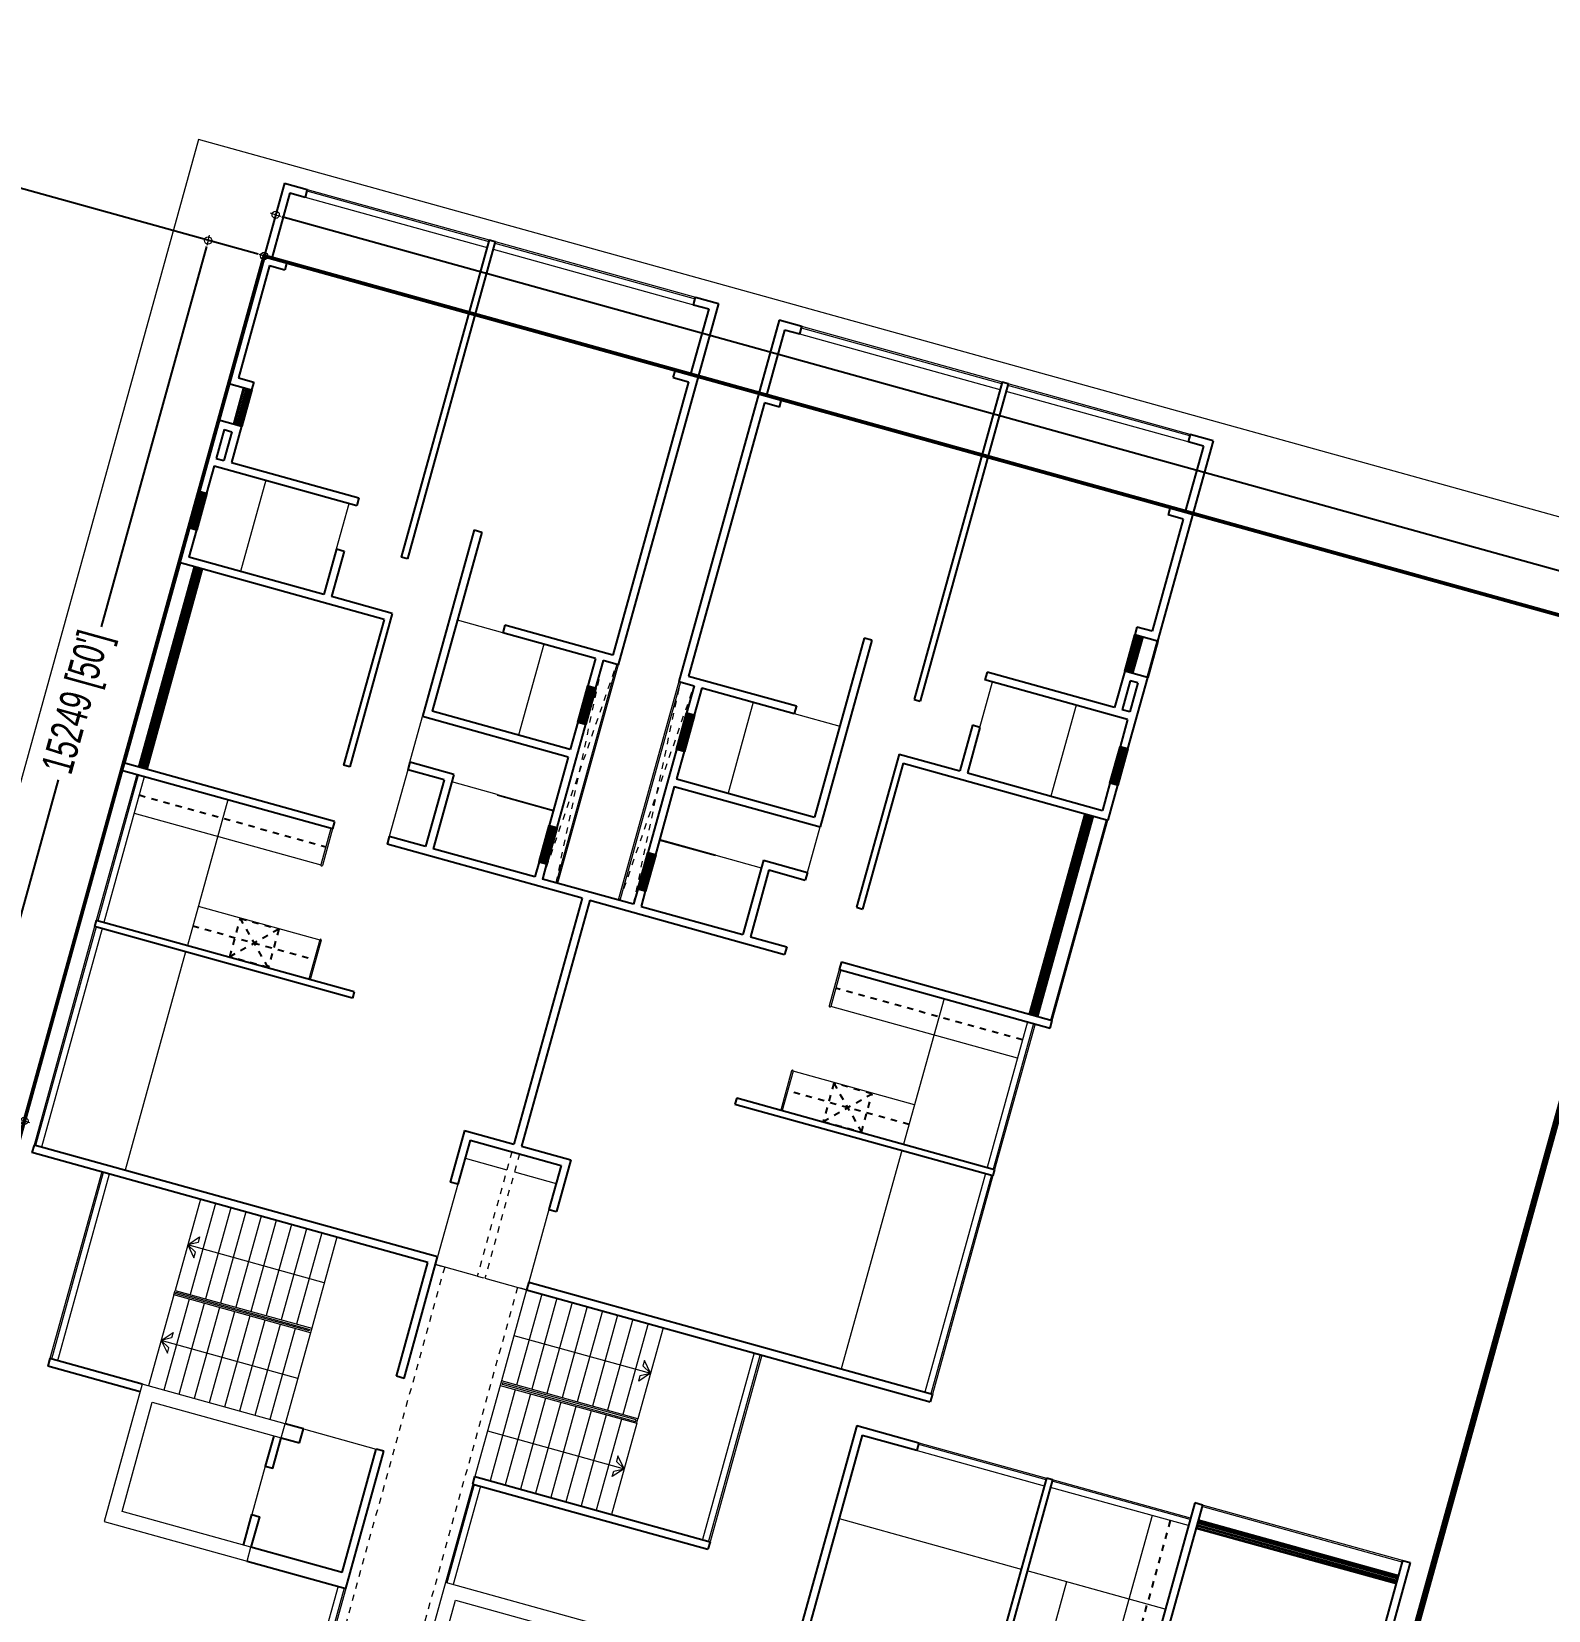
# Model space of a CAD drawing. Header units: millimetres. Extents: x 1330 to 3437, y 431 to 1156.
# Drawn here: x 1425.76 to 1449.84, y 1037.34 to 1062.4 of the extents above; entities that cross this region are included whole.
import ezdxf

# ---------------------------------------------------------------- set-up
doc = ezdxf.new("R2010")
doc.units = ezdxf.units.MM
doc.linetypes.add('DASHED', pattern=[0.75, 0.5, -0.25])
doc.layers.add('C02 Walls 01', color=10, linetype='Continuous')
for name, color, linetype, lineweight in [('C06 Parapet Wall', 39, 'Continuous', 15), ('F03 Windows', 32, 'Continuous', 35), ('I03 Tile Drop', 250, 'Continuous', 9), ('L02 Handrails & Balustrades', 67, 'Continuous', 15), ('L03 Stairs', 77, 'Continuous', 15), ('M01 Furniture', 14, 'Continuous', 9), ('R23 Lifts', 2, 'Continuous', 9), ('T01 Dimenstions Scale 01', 106, 'Continuous', 9), ('Z08 Structure above', 250, 'DASHED', 9)]:
    doc.layers.add(name, color=color, linetype=linetype, lineweight=lineweight)
doc.styles.add('vka-romans', font='GOTHIC.TTF', dxfattribs={"width": 0.7})
doc.dimstyles.new('vka-dim0100', dxfattribs={"dimscale": 100, "dimtxt": 1, "dimasz": 0.7, "dimexe": 1.5, "dimexo": 2.5, "dimgap": 1, "dimtad": 0, "dimdec": 0, "dimzin": 0, "dimdsep": 46, "dimtxsty": 'vka-romans', "dimblk": 'vkadot', "dimcen": 1.5, "dimdle": 1.5, "dimse1": 1, "dimse2": 1, "dimclrd": 256, "dimclre": 256, "dimclrt": 7, "dimadec": 1, "dimazin": 0, "dimtfac": 1, "dimtdec": 0, "dimtofl": 0, "dimtmove": 2, "dimatfit": 3, "dimfxl": 1, "dimtolj": 1, "dimtzin": 0, "dimarcsym": 0})

# ---------------------------------------------------------------- blocks, each defined once
blk = doc.blocks.new('rgr')
at = {"layer": 'C02 Walls 01', "color": 250}
for p, q in [((-2218278, 805261), (-2217903, 805261)), ((-2218278, 805261), (-2218278, 801961)), ((-2217903, 805261), (-2217903, 805136)), ((-2214903, 805261), (-2214903, 800036)), ((-2214903, 805261), (-2214803, 805261)), ((-2214803, 805261), (-2214803, 800036)), ((-2211503, 805261), (-2211128, 805261)), ((-2211503, 805136), (-2211503, 805261)), ((-2211128, 805261), (-2211128, 799311)), ((-2209753, 805261), (-2210128, 805261)), ((-2210128, 805261), (-2210128, 799311)), ((-2209753, 805136), (-2209753, 805261)), ((-2206453, 805261), (-2206453, 800036)), ((-2206353, 805261), (-2206453, 805261)), ((-2206353, 805261), (-2206353, 800036)), ((-2202978, 805261), (-2203353, 805261)), ((-2203353, 805261), (-2203353, 805136)), ((-2202978, 805261), (-2202978, 801961)), ((-2218153, 805136), (-2217903, 805136)), ((-2218153, 805136), (-2218153, 804061)), ((-2211503, 805136), (-2211253, 805136)), ((-2211253, 805136), (-2211253, 804061)), ((-2209753, 805136), (-2210003, 805136)), ((-2210003, 805136), (-2210003, 804061)), ((-2203103, 805136), (-2203353, 805136)), ((-2203103, 805136), (-2203103, 804061)), ((-2218153, 804061), (-2217903, 804061)), ((-2217903, 804061), (-2217903, 803936)), ((-2211503, 804061), (-2211253, 804061)), ((-2211503, 803936), (-2211503, 804061)), ((-2209753, 804061), (-2210003, 804061)), ((-2209753, 803936), (-2209753, 804061)), ((-2203103, 804061), (-2203353, 804061)), ((-2203353, 804061), (-2203353, 803936)), ((-2218153, 803936), (-2217903, 803936)), ((-2218153, 803936), (-2218153, 802086)), ((-2211503, 803936), (-2211253, 803936)), ((-2211253, 803936), (-2211253, 799436)), ((-2209753, 803936), (-2210003, 803936)), ((-2210003, 803936), (-2210003, 799436)), ((-2203103, 803936), (-2203353, 803936)), ((-2203103, 803936), (-2203103, 802086)), ((-2218278, 801961), (-2217903, 801961)), ((-2218153, 802086), (-2217903, 802086)), ((-2217903, 802086), (-2217903, 801961)), ((-2203103, 802086), (-2203353, 802086)), ((-2203353, 802086), (-2203353, 801961)), ((-2202978, 801961), (-2203353, 801961)), ((-2218278, 801361), (-2217903, 801361)), ((-2218278, 801361), (-2218278, 800186)), ((-2218153, 801236), (-2218028, 801236)), ((-2218153, 801236), (-2218153, 800761)), ((-2218028, 801236), (-2218028, 800761)), ((-2217903, 801361), (-2217903, 800761)), ((-2202978, 801361), (-2203353, 801361)), ((-2203353, 801361), (-2203353, 800761)), ((-2203103, 801236), (-2203228, 801236)), ((-2203228, 801236), (-2203228, 800761)), ((-2203103, 801236), (-2203103, 800761)), ((-2202978, 801361), (-2202978, 800186)), ((-2218153, 800761), (-2218028, 800761)), ((-2217903, 800761), (-2215803, 800761)), ((-2215803, 800761), (-2215803, 800636)), ((-2213903, 800761), (-2213903, 797686)), ((-2213903, 800761), (-2213778, 800761)), ((-2213778, 800761), (-2213778, 797811)), ((-2207478, 800761), (-2207478, 797811)), ((-2207353, 800761), (-2207478, 800761)), ((-2207353, 800761), (-2207353, 797686)), ((-2203353, 800761), (-2205453, 800761)), ((-2205453, 800761), (-2205453, 800636)), ((-2203103, 800761), (-2203228, 800761)), ((-2218153, 800636), (-2215803, 800636)), ((-2218153, 800636), (-2218153, 800186)), ((-2203103, 800636), (-2205453, 800636)), ((-2203103, 800636), (-2203103, 800186)), ((-2218278, 800186), (-2218153, 800186)), ((-2214803, 800036), (-2214903, 800036)), ((-2206453, 800036), (-2206353, 800036)), ((-2202978, 800186), (-2203103, 800186)), ((-2215928, 799886), (-2215803, 799886)), ((-2215928, 799886), (-2215928, 799136)), ((-2215803, 799886), (-2215803, 799136)), ((-2205328, 799886), (-2205453, 799886)), ((-2205453, 799886), (-2205453, 799136)), ((-2205328, 799886), (-2205328, 799136)), ((-2218278, 799586), (-2218278, 799011)), ((-2218278, 799586), (-2218153, 799586)), ((-2218153, 799586), (-2218153, 799136)), ((-2203103, 799586), (-2203103, 799136)), ((-2202978, 799586), (-2203103, 799586)), ((-2202978, 799586), (-2202978, 799011)), ((-2211253, 799436), (-2213028, 799436)), ((-2213028, 799436), (-2213028, 799311)), ((-2211503, 799311), (-2213028, 799311)), ((-2211503, 799311), (-2211503, 798861)), ((-2211378, 799311), (-2211378, 798861)), ((-2211128, 799311), (-2211378, 799311)), ((-2210128, 799311), (-2209878, 799311)), ((-2210003, 799436), (-2208228, 799436)), ((-2209878, 799311), (-2209878, 798861)), ((-2209753, 799311), (-2209753, 798861)), ((-2209753, 799311), (-2208228, 799311)), ((-2208228, 799436), (-2208228, 799311)), ((-2214903, 799011), (-2218278, 799011)), ((-2215928, 799136), (-2218153, 799136)), ((-2214803, 799136), (-2215803, 799136)), ((-2214903, 799011), (-2214903, 796611)), ((-2214803, 799136), (-2214803, 796611)), ((-2206453, 799136), (-2205453, 799136)), ((-2206453, 799136), (-2206453, 796611)), ((-2206353, 799011), (-2202978, 799011)), ((-2206353, 799011), (-2206353, 796611)), ((-2205328, 799136), (-2203103, 799136)), ((-2211503, 798861), (-2211378, 798861)), ((-2209753, 798861), (-2209878, 798861)), ((-2211503, 798261), (-2211503, 797811)), ((-2211503, 798261), (-2211378, 798261)), ((-2211378, 798261), (-2211378, 796561)), ((-2209878, 798261), (-2209878, 796561)), ((-2209753, 798261), (-2209878, 798261)), ((-2209753, 798261), (-2209753, 797811)), ((-2211503, 797811), (-2213778, 797811)), ((-2209753, 797811), (-2207478, 797811)), ((-2211503, 797686), (-2213903, 797686)), ((-2211503, 797686), (-2211503, 796561)), ((-2209753, 797686), (-2209753, 796561)), ((-2209753, 797686), (-2207353, 797686)), ((-2213178, 796936), (-2213903, 796936)), ((-2213903, 796936), (-2213903, 796811)), ((-2213178, 796936), (-2213178, 795711)), ((-2208078, 796936), (-2207353, 796936)), ((-2208078, 796936), (-2208078, 795711)), ((-2207353, 796936), (-2207353, 796811)), ((-2213303, 796811), (-2213903, 796811)), ((-2213303, 796811), (-2213303, 795711)), ((-2207953, 796811), (-2207353, 796811)), ((-2207953, 796811), (-2207953, 795711)), ((-2214803, 796611), (-2214903, 796611)), ((-2211503, 796561), (-2211378, 796561)), ((-2209753, 796561), (-2209878, 796561)), ((-2206453, 796611), (-2206353, 796611)), ((-2211503, 795961), (-2211503, 795711)), ((-2211503, 795961), (-2211378, 795961)), ((-2211378, 795961), (-2211378, 795711)), ((-2209878, 795961), (-2209878, 795711)), ((-2209753, 795961), (-2209878, 795961)), ((-2209753, 795961), (-2209753, 795711)), ((-2214803, 795711), (-2218278, 795711)), ((-2218278, 795586), (-2218278, 795711)), ((-2214803, 795711), (-2214803, 795586)), ((-2213303, 795711), (-2213903, 795711)), ((-2213903, 795711), (-2213903, 795586)), ((-2211503, 795711), (-2213178, 795711)), ((-2209878, 795711), (-2211378, 795711)), ((-2209753, 795711), (-2208078, 795711)), ((-2207953, 795711), (-2207353, 795711)), ((-2207353, 795711), (-2207353, 795586)), ((-2206453, 795711), (-2202978, 795711)), ((-2206453, 795711), (-2206453, 795586)), ((-2202978, 795586), (-2202978, 795711)), ((-2214803, 795586), (-2218278, 795586)), ((-2210690, 795586), (-2213903, 795586)), ((-2210690, 795586), (-2210690, 791536)), ((-2210565, 795586), (-2207353, 795586)), ((-2210565, 795586), (-2210565, 791536)), ((-2206453, 795586), (-2202978, 795586)), ((-2213778, 793186), (-2218028, 793186)), ((-2218028, 793186), (-2218028, 793086)), ((-2213778, 793186), (-2213778, 793086)), ((-2207478, 793186), (-2203228, 793186)), ((-2207478, 793186), (-2207478, 793086)), ((-2203228, 793186), (-2203228, 793086)), ((-2213778, 793086), (-2218028, 793086)), ((-2207478, 793086), (-2203228, 793086)), ((-2211503, 791536), (-2211503, 790686)), ((-2211503, 791536), (-2210690, 791536)), ((-2210565, 791536), (-2209753, 791536)), ((-2209753, 791536), (-2209753, 790686)), ((-2211378, 791411), (-2211378, 790686)), ((-2211378, 791411), (-2209878, 791411)), ((-2209878, 791411), (-2209878, 790686)), ((-2211378, 790686), (-2211503, 790686)), ((-2209878, 790686), (-2209753, 790686)), ((-2211378, 789486), (-2218028, 789486)), ((-2218028, 789486), (-2218028, 789361)), ((-2211378, 787486), (-2211378, 789486)), ((-2209878, 789486), (-2209878, 789361)), ((-2209878, 789486), (-2203228, 789486)), ((-2203228, 789486), (-2203228, 789361)), ((-2211503, 789361), (-2218028, 789361)), ((-2211503, 787486), (-2211503, 789361)), ((-2209878, 789361), (-2203228, 789361)), ((-2198628, 788936), (-2198753, 788936)), ((-2198753, 788936), (-2198753, 785186)), ((-2198628, 788936), (-2198628, 785186)), ((-2195328, 788936), (-2195328, 785311)), ((-2195328, 788936), (-2195203, 788936)), ((-2195203, 788936), (-2195203, 785186)), ((-2204253, 788686), (-2204253, 781386)), ((-2204253, 788686), (-2203228, 788686)), ((-2203228, 788686), (-2203228, 788561)), ((-2201028, 788686), (-2201128, 788686)), ((-2201128, 788686), (-2201128, 784161)), ((-2201028, 788686), (-2201028, 784161)), ((-2204128, 788561), (-2204128, 781386)), ((-2204128, 788561), (-2203228, 788561)), ((-2211378, 787486), (-2211503, 787486)), ((-2215358, 786286), (-2216878, 786286)), ((-2216878, 786286), (-2216878, 786161)), ((-2215358, 786161), (-2216878, 786161)), ((-2212703, 786286), (-2213003, 786286)), ((-2212703, 786056), (-2212703, 786286)), ((-2211378, 786286), (-2211503, 786286)), ((-2211503, 784256), (-2211503, 786286)), ((-2211378, 784026), (-2211378, 786286)), ((-2209878, 786286), (-2206003, 786286)), ((-2209878, 786161), (-2209878, 786286)), ((-2209878, 786161), (-2206003, 786161)), ((-2206003, 786286), (-2206003, 786161)), ((-2213003, 786056), (-2212703, 786056)), ((-2211503, 784256), (-2213003, 784256)), ((-2213003, 784026), (-2211378, 784026))]:
    blk.add_line(p, q, dxfattribs=at)
for points in [[(-2213128, 786056), (-2213128, 785556), (-2213003, 785556), (-2213003, 786056)], [(-2213128, 784256), (-2213128, 784756), (-2213003, 784756), (-2213003, 784256)]]:
    blk.add_lwpolyline(points, dxfattribs=at)
at = {"layer": 'C06 Parapet Wall', "color": 250}
for p, q in [((-2217903, 805136), (-2214903, 805136)), ((-2214803, 805136), (-2211503, 805136)), ((-2206453, 805136), (-2209753, 805136)), ((-2203353, 805136), (-2206353, 805136)), ((-2212428, 796811), (-2212428, 796799)), ((-2212428, 796811), (-2211503, 796811)), ((-2212428, 796811), (-2212428, 796799)), ((-2212428, 796811), (-2211503, 796811)), ((-2212428, 796799), (-2211503, 796799)), ((-2212428, 796799), (-2211503, 796799)), ((-2208828, 796811), (-2209753, 796811)), ((-2208828, 796811), (-2209753, 796811)), ((-2208828, 796811), (-2209753, 796811)), ((-2208828, 796799), (-2209753, 796799)), ((-2208828, 796799), (-2209753, 796799)), ((-2208828, 796799), (-2209753, 796799)), ((-2208828, 796811), (-2208828, 796799)), ((-2208828, 796811), (-2208828, 796799)), ((-2208828, 796811), (-2208828, 796799)), ((-2217903, 795586), (-2217903, 793186)), ((-2203353, 795586), (-2203353, 793186)), ((-2217903, 793086), (-2217903, 789486)), ((-2203353, 793086), (-2203353, 789486)), ((-2216753, 789361), (-2216753, 786286)), ((-2206128, 789361), (-2206128, 786286)), ((-2204128, 788561), (-2201128, 788561)), ((-2198753, 788561), (-2201028, 788561)), ((-2209753, 786161), (-2209753, 784541)), ((-2211503, 784026), (-2211503, 781811))]:
    blk.add_line(p, q, dxfattribs=at)
at = {"layer": 'F03 Windows', "color": 250}
for p, q in [((-2218278, 801961), (-2218278, 801361)), ((-2218028, 801961), (-2218028, 801361)), ((-2217986, 801961), (-2217986, 801361)), ((-2217944, 801961), (-2217944, 801361)), ((-2217903, 801961), (-2217903, 801361)), ((-2203353, 801961), (-2203353, 801361)), ((-2203311, 801961), (-2203311, 801361)), ((-2203269, 801961), (-2203269, 801361)), ((-2203228, 801961), (-2203228, 801361)), ((-2202978, 801961), (-2202978, 801361)), ((-2218278, 800186), (-2218278, 799586)), ((-2218236, 800186), (-2218236, 799586)), ((-2218194, 800186), (-2218194, 799586)), ((-2218153, 800186), (-2218153, 799586)), ((-2203103, 800186), (-2203103, 799586)), ((-2203061, 800186), (-2203061, 799586)), ((-2203019, 800186), (-2203019, 799586)), ((-2202978, 800186), (-2202978, 799586)), ((-2218028, 799011), (-2218028, 795711)), ((-2217986, 799011), (-2217986, 795711)), ((-2217944, 799011), (-2217944, 795711)), ((-2217903, 799011), (-2217903, 795711)), ((-2203353, 799011), (-2203353, 795711)), ((-2203311, 799011), (-2203311, 795711)), ((-2203269, 799011), (-2203269, 795711)), ((-2203228, 799011), (-2203228, 795711)), ((-2211503, 798861), (-2211503, 798261)), ((-2211461, 798861), (-2211461, 798261)), ((-2211419, 798861), (-2211419, 798261)), ((-2211378, 798861), (-2211378, 798261)), ((-2209878, 798861), (-2209878, 798261)), ((-2209836, 798861), (-2209836, 798261)), ((-2209794, 798861), (-2209794, 798261)), ((-2209753, 798861), (-2209753, 798261)), ((-2211503, 796561), (-2211503, 795961)), ((-2211461, 796561), (-2211461, 795961)), ((-2211419, 796561), (-2211419, 795961)), ((-2211378, 796561), (-2211378, 795961)), ((-2209878, 796561), (-2209878, 795961)), ((-2209836, 796561), (-2209836, 795961)), ((-2209794, 796561), (-2209794, 795961)), ((-2209753, 796561), (-2209753, 795961)), ((-2198628, 788686), (-2195328, 788686)), ((-2198628, 788645), (-2195328, 788645)), ((-2198628, 788603), (-2195328, 788603)), ((-2198628, 788561), (-2195328, 788561))]:
    blk.add_line(p, q, dxfattribs=at)
at = {"layer": 'I03 Tile Drop', "color": 250}
for p, q in [((-2217903, 804061), (-2214903, 804061)), ((-2214803, 804061), (-2211503, 804061)), ((-2206453, 804061), (-2209753, 804061)), ((-2203353, 804061), (-2206353, 804061)), ((-2217303, 800636), (-2217303, 799136)), ((-2215928, 799886), (-2215928, 800636)), ((-2205328, 799886), (-2205328, 800636)), ((-2203953, 800636), (-2203953, 799136)), ((-2213028, 799311), (-2213778, 799311)), ((-2212353, 799311), (-2212353, 797811)), ((-2208903, 799311), (-2208903, 797811)), ((-2208228, 799311), (-2207478, 799311)), ((-2213903, 796936), (-2213903, 797686)), ((-2207353, 796937), (-2207353, 797687)), ((-2213903, 796811), (-2213903, 795711)), ((-2212428, 796811), (-2213178, 796811)), ((-2212428, 796811), (-2213178, 796811)), ((-2208828, 796811), (-2208078, 796811)), ((-2208828, 796811), (-2208078, 796811)), ((-2208828, 796811), (-2208078, 796811)), ((-2216528, 795586), (-2216528, 793186)), ((-2204728, 795586), (-2204728, 793186)), ((-2204728, 795586), (-2204728, 793186)), ((-2216528, 793086), (-2216528, 789486)), ((-2204728, 793086), (-2204728, 789486)), ((-2211378, 791111), (-2210690, 791111)), ((-2210565, 791111), (-2209878, 791111)), ((-2211378, 790686), (-2211378, 789486)), ((-2209878, 790686), (-2209878, 789486)), ((-2210690, 789361), (-2211378, 789361)), ((-2210565, 789361), (-2209878, 789361)), ((-2204128, 787186), (-2201128, 787186)), ((-2198753, 787186), (-2201028, 787186)), ((-2212703, 786286), (-2211503, 786286)), ((-2211378, 786161), (-2211378, 784256)), ((-2213128, 785556), (-2213128, 784756))]:
    blk.add_line(p, q, dxfattribs=at)
at = {"layer": 'L02 Handrails & Balustrades', "color": 250}
for p, q in [((-2217903, 805261), (-2214903, 805261)), ((-2217903, 805236), (-2214903, 805236)), ((-2214803, 805261), (-2211503, 805261)), ((-2214803, 805236), (-2211503, 805236)), ((-2206453, 805261), (-2209753, 805261)), ((-2206453, 805236), (-2209753, 805236)), ((-2203353, 805261), (-2206353, 805261)), ((-2203353, 805236), (-2206353, 805236)), ((-2211153, 799311), (-2211153, 795711)), ((-2211128, 799311), (-2211128, 795711)), ((-2210128, 799311), (-2210128, 795711)), ((-2210103, 799311), (-2210103, 795711)), ((-2218278, 795711), (-2218278, 799011)), ((-2218253, 795711), (-2218253, 799011)), ((-2203003, 795711), (-2203003, 799011)), ((-2202978, 795711), (-2202978, 799011)), ((-2218028, 795586), (-2218028, 793186)), ((-2218003, 795586), (-2218003, 793186)), ((-2203253, 795586), (-2203253, 793186)), ((-2203228, 795586), (-2203228, 793186)), ((-2218028, 793086), (-2218028, 789486)), ((-2218003, 793086), (-2218003, 789486)), ((-2203253, 793086), (-2203253, 789486)), ((-2203228, 793086), (-2203228, 789486)), ((-2216878, 789361), (-2216878, 786286)), ((-2216853, 789361), (-2216853, 786286)), ((-2206028, 789361), (-2206028, 786286)), ((-2206003, 789361), (-2206003, 786286)), ((-2195328, 788936), (-2198628, 788936)), ((-2203228, 788686), (-2201128, 788686)), ((-2198753, 788686), (-2201028, 788686)), ((-2195328, 788911), (-2198628, 788911)), ((-2203228, 788661), (-2201128, 788661)), ((-2198753, 788661), (-2201028, 788661)), ((-2209878, 786161), (-2209878, 784541)), ((-2209853, 786161), (-2209853, 784541)), ((-2211403, 784026), (-2211403, 781711)), ((-2211378, 784026), (-2211378, 781686))]:
    blk.add_line(p, q, dxfattribs=at)
for points in [[(-2213003, 787861), (-2213003, 787786), (-2215253, 787786), (-2215253, 787861)], [(-2213028, 787836), (-2213028, 787811), (-2215228, 787811), (-2215228, 787836)], [(-2209878, 787861), (-2209878, 787786), (-2207628, 787786), (-2207628, 787861)], [(-2209853, 787836), (-2209853, 787811), (-2207653, 787811), (-2207653, 787836)]]:
    blk.add_lwpolyline(points, close=True, dxfattribs=at)
at = {"layer": 'L03 Stairs', "color": 250}
for p, q in [((-2215253, 789361), (-2215253, 787861)), ((-2215003, 789361), (-2215003, 787861)), ((-2214753, 789361), (-2214753, 787861)), ((-2214503, 789361), (-2214503, 787861)), ((-2214253, 789361), (-2214253, 787861)), ((-2214003, 789361), (-2214003, 787861)), ((-2213753, 789361), (-2213753, 787861)), ((-2213503, 789361), (-2213503, 787861)), ((-2213253, 789361), (-2213253, 787861)), ((-2213003, 789361), (-2213003, 787861)), ((-2209878, 789361), (-2209878, 787861)), ((-2209628, 789361), (-2209628, 787861)), ((-2209378, 789361), (-2209378, 787861)), ((-2209128, 789361), (-2209128, 787861)), ((-2208878, 789361), (-2208878, 787861)), ((-2208628, 789361), (-2208628, 787861)), ((-2208378, 789361), (-2208378, 787861)), ((-2208128, 789361), (-2208128, 787861)), ((-2207878, 789361), (-2207878, 787861)), ((-2207628, 789361), (-2207628, 787861)), ((-2215253, 787786), (-2215253, 786286)), ((-2215003, 787786), (-2215003, 786286)), ((-2214753, 787786), (-2214753, 786286)), ((-2214503, 787786), (-2214503, 786286)), ((-2214253, 787786), (-2214253, 786286)), ((-2214003, 787786), (-2214003, 786286)), ((-2213753, 787786), (-2213753, 786286)), ((-2213503, 787786), (-2213503, 786286)), ((-2213253, 787786), (-2213253, 786286)), ((-2213003, 787786), (-2213003, 786286)), ((-2209878, 787786), (-2209878, 786286)), ((-2209628, 787786), (-2209628, 786286)), ((-2209378, 787786), (-2209378, 786286)), ((-2209128, 787786), (-2209128, 786286)), ((-2208878, 787786), (-2208878, 786286)), ((-2208628, 787786), (-2208628, 786286)), ((-2208378, 787786), (-2208378, 786286)), ((-2208128, 787786), (-2208128, 786286)), ((-2207878, 787786), (-2207878, 786286)), ((-2207628, 787786), (-2207628, 786286))]:
    blk.add_line(p, q, dxfattribs=at)
at = {"layer": 'L03 Stairs', "color": 250, "elevation": 0}
for points in [[(-2215253, 788611), (-2215104, 788782), (-2215104, 788693), (-2215253, 788611)], [(-2207628, 788611), (-2207776, 788782), (-2207776, 788693), (-2207628, 788611)], [(-2215253, 788611), (-2215104, 788441), (-2215104, 788530), (-2215253, 788611)], [(-2207628, 788611), (-2207776, 788441), (-2207776, 788530), (-2207628, 788611)], [(-2215253, 787036), (-2215104, 787207), (-2215104, 787118), (-2215253, 787036)], [(-2207628, 787036), (-2207776, 787207), (-2207776, 787118), (-2207628, 787036)], [(-2215253, 787036), (-2215104, 786866), (-2215104, 786955), (-2215253, 787036)], [(-2207628, 787036), (-2207776, 786866), (-2207776, 786955), (-2207628, 787036)]]:
    blk.add_lwpolyline(points, dxfattribs=at)
at = {"layer": 'L03 Stairs', "color": 250}
for points in [[(-2213003, 788611), (-2215253, 788611)], [(-2209878, 788611), (-2207628, 788611)], [(-2213003, 787036), (-2215253, 787036)], [(-2209878, 787036), (-2207628, 787036)]]:
    blk.add_lwpolyline(points, dxfattribs=at)
at = {"layer": 'M01 Furniture', "color": 250}
for p, q in [((-2214828, 795586), (-2214828, 794986)), ((-2214803, 795586), (-2214803, 794986)), ((-2206453, 795586), (-2206453, 794986)), ((-2206428, 795586), (-2206428, 794986)), ((-2217903, 794986), (-2214828, 794986)), ((-2203353, 794986), (-2206428, 794986)), ((-2216528, 793836), (-2214528, 793836)), ((-2214528, 793836), (-2214528, 793186)), ((-2214503, 793836), (-2214503, 793186)), ((-2206753, 793836), (-2206753, 793186)), ((-2204728, 793836), (-2206728, 793836)), ((-2206728, 793836), (-2206728, 793186)), ((-2199353, 788561), (-2199353, 785211)), ((-2200378, 787186), (-2200378, 785211))]:
    blk.add_line(p, q, dxfattribs=at)
for centre, start, end in [((-2214815, 794986), 180, 0), ((-2206440, 794986), 180, 0), ((-2214515, 793836), 0, 180), ((-2206740, 793836), 0, 180)]:
    blk.add_arc(centre, 12.5, start, end, dxfattribs=at)
at = {"layer": 'R23 Lifts', "color": 250}
blk.add_lwpolyline([(-2213003, 786056), (-2213003, 786286), (-2215358, 786286), (-2215358, 784026), (-2213003, 784026), (-2213003, 784256), (-2215128, 784256), (-2215128, 786056)], close=True, dxfattribs=at)
blk.add_lwpolyline([(-2205388, 781686), (-2205388, 784541), (-2209878, 784541), (-2209878, 781686), (-2209648, 781686), (-2209648, 784311), (-2207748, 784311), (-2207748, 781686), (-2207518, 781686), (-2207518, 784311), (-2205618, 784311), (-2205618, 781686), (-2205388, 781686)], dxfattribs=at)
at = {"layer": 'Z08 Structure above', "color": 250, "ltscale": 200}
for p, q in [((-2211153, 795711), (-2211378, 799311)), ((-2211378, 795711), (-2211153, 799311)), ((-2210103, 795711), (-2209878, 799311)), ((-2209878, 795711), (-2210103, 799311)), ((-2210690, 791411), (-2210690, 789361)), ((-2210565, 791411), (-2210565, 789361)), ((-2210690, 789361), (-2210565, 789361))]:
    blk.add_line(p, q, dxfattribs=at)
at = {"layer": 'Z08 Structure above', "color": 250, "lineweight": -2, "ltscale": 200}
for p, q in [((-2217903, 795286), (-2214828, 795286)), ((-2203353, 795286), (-2206428, 795286)), ((-2215199, 793826), (-2215831, 793194)), ((-2215199, 793194), (-2215831, 793826)), ((-2206056, 793826), (-2205424, 793194)), ((-2206056, 793194), (-2205424, 793826)), ((-2216528, 793511), (-2214528, 793511)), ((-2204728, 793511), (-2206728, 793511)), ((-2199053, 788561), (-2199053, 785211))]:
    blk.add_line(p, q, dxfattribs=at)
for points in [[(-2215199, 793194), (-2215831, 793194), (-2215831, 793826), (-2215199, 793826)], [(-2206056, 793194), (-2205424, 793194), (-2205424, 793826), (-2206056, 793826)]]:
    blk.add_lwpolyline(points, close=True, dxfattribs=at)
at = {"layer": 'Z08 Structure above', "color": 250, "ltscale": 200}
for points in [[(-2211378, 789361), (-2211228, 789361), (-2211228, 780724), (-2217903, 780724)], [(-2209878, 789361), (-2210028, 789361), (-2210028, 780724), (-2204253, 780724)]]:
    blk.add_lwpolyline(points, dxfattribs=at)
blk = doc.blocks.new('vkadot')
at = {"layer": 'T01 Dimenstions Scale 01'}
for q in [(-0.85, 0), (0, 0.85), (0.85, 0), (0, -0.85)]:
    blk.add_line((0, 0), q, dxfattribs=at)
blk.add_circle((0, 0), 0.579, dxfattribs=at)
blk = doc.blocks.new('*D8')
at = {"layer": 'T01 Dimenstions Scale 01', "lineweight": -2, "transparency": 16777216}
for p, q in [((-2072679, 77113), (-2068646, 77113)), ((-2061504, 77113), (-2065537, 77113))]:
    blk.add_line(p, q, dxfattribs=at)
at = {"layer": 'T01 Dimenstions Scale 01', "lineweight": -2, "transparency": 16777216, "xscale": 100, "yscale": 100, "zscale": 100, "rotation": 180}
blk.add_blockref('vkadot', (-2072779, 77113), dxfattribs=at)
at = {"layer": 'T01 Dimenstions Scale 01', "lineweight": -2, "transparency": 16777216, "xscale": 100, "yscale": 100, "zscale": 100}
blk.add_blockref('vkadot', (-2061404, 77113), dxfattribs=at)
at = {"layer": 'T01 Dimenstions Scale 01', "color": 7, "transparency": 16777216, "insert": (-2067092, 77113), "char_height": 500, "attachment_point": 5, "style": 'vka-romans'}
blk.add_mtext('\\A1;11375 [37\'-4"]', dxfattribs=at)
blk = doc.blocks.new('*D9')
at = {"layer": 'T01 Dimenstions Scale 01', "lineweight": -2, "transparency": 16777216}
for p, q in [((-2062328, 91260), (-2062328, 84998)), ((-2062328, 76211), (-2062328, 82473))]:
    blk.add_line(p, q, dxfattribs=at)
at = {"layer": 'T01 Dimenstions Scale 01', "lineweight": -2, "transparency": 16777216, "xscale": 100, "yscale": 100, "zscale": 100}
for p, rotation in [((-2062328, 91360), 90), ((-2062328, 76111), 270)]:
    blk.add_blockref('vkadot', p, dxfattribs=dict(at, rotation=rotation))
at = {"layer": 'T01 Dimenstions Scale 01', "color": 7, "transparency": 16777216, "insert": (-2062328, 83736), "char_height": 500, "attachment_point": 5, "rotation": 90, "style": 'vka-romans'}
blk.add_mtext("\\A1;15249 [50']", dxfattribs=at)
blk = doc.blocks.new('*D81')
at = {"layer": 'T01 Dimenstions Scale 01', "lineweight": -2, "transparency": 16777216}
for p, q in [((-2061304, 92040), (-2021145, 92040)), ((-1977554, 92040), (-2017714, 92040))]:
    blk.add_line(p, q, dxfattribs=at)
at = {"layer": 'T01 Dimenstions Scale 01', "lineweight": -2, "transparency": 16777216, "xscale": 100, "yscale": 100, "zscale": 100, "rotation": 180}
blk.add_blockref('vkadot', (-2061404, 92040), dxfattribs=at)
at = {"layer": 'T01 Dimenstions Scale 01', "lineweight": -2, "transparency": 16777216, "xscale": 100, "yscale": 100, "zscale": 100}
blk.add_blockref('vkadot', (-1977454, 92040), dxfattribs=at)
at = {"layer": 'T01 Dimenstions Scale 01', "color": 7, "transparency": 16777216, "insert": (-2019429, 92040), "char_height": 500, "attachment_point": 5, "style": 'vka-romans'}
blk.add_mtext('\\A1;83950 [275\'-5"]', dxfattribs=at)
blk = doc.blocks.new('*D53')
at = {"layer": 'T01 Dimenstions Scale 01', "lineweight": -2, "transparency": 16777216}
for p, q in [((-2073279, 91360), (-2068945, 91360)), ((-2061504, 91360), (-2065837, 91360))]:
    blk.add_line(p, q, dxfattribs=at)
at = {"layer": 'T01 Dimenstions Scale 01', "lineweight": -2, "transparency": 16777216, "xscale": 100, "yscale": 100, "zscale": 100, "rotation": 180}
blk.add_blockref('vkadot', (-2073379, 91360), dxfattribs=at)
at = {"layer": 'T01 Dimenstions Scale 01', "lineweight": -2, "transparency": 16777216, "xscale": 100, "yscale": 100, "zscale": 100}
blk.add_blockref('vkadot', (-2061404, 91360), dxfattribs=at)
at = {"layer": 'T01 Dimenstions Scale 01', "color": 7, "transparency": 16777216, "insert": (-2067391, 91360), "char_height": 500, "attachment_point": 5, "style": 'vka-romans'}
blk.add_mtext('\\A1;11974 [39\'-3"]', dxfattribs=at)
blk = doc.blocks.new('fdgdg')
at = {"color": 1, "linetype": 'DASHED', "ltscale": 1000, "true_color": 0xf00000, "const_width": 60}
blk.add_lwpolyline([(-1966078.8, 76111), (-1977454.2, 76111), (-1977454.2, 91360.5), (-2061404.2, 91360.5), (-2061404.2, 76110.5), (-2072778.8, 76111), (-2072778.8, 44286), (-1966078.8, 44286), (-1966078.8, 76111)], close=True, dxfattribs=at)
blk.add_blockref('rgr', (156873.3, -712700.4))
at = {"layer": 'T01 Dimenstions Scale 01'}
for base, p1, p2, picture, middle in [((-1977454.2, 92040.4), (-2061404.2, 91360.5), (-1977454.2, 91360.5), '*D81', (-2019429.2, 92040.4)), ((-2073378.5, 91360.5), (-2061404.2, 91360.5), (-2073378.5, 91360.5), '*D53', (-2067391.3, 91360.5)), ((-2061404.2, 77112.8), (-2072778.8, 76111), (-2061404.2, 76111), '*D8', (-2067091.5, 77112.8))]:
    dim = blk.add_linear_dim(base=base, p1=p1, p2=p2, dimstyle='vka-dim0100', override={"dimtxt": 5, "dimasz": 1, "dimfxl": 3}, dxfattribs=at)
    dim.commit()
    dim.dimension.update_dxf_attribs({"geometry": picture, "text_midpoint": middle})
dim = blk.add_linear_dim(base=(-2062327.7596, 91360.4606), p1=(-2061404.1578, 76110.9672), p2=(0, 91360.4606), angle=90, dimstyle='vka-dim0100', override={"dimtxt": 5, "dimasz": 1, "dimfxl": 3}, dxfattribs=at)
dim.commit()
dim.dimension.update_dxf_attribs({"geometry": '*D9', "text_midpoint": (-2062327.7596, 83735.7139)})

msp = doc.modelspace()

# ---------------------------------------------------------------- linework, layer by layer
at = {"linetype": 'Continuous', "lineweight": 0, "elevation": 91.374, "flags": 128}
msp.add_lwpolyline([(1404.06976, 1015.47378), (1509.78051, 986.1595), (1519.08652, 1019.71806), (1508.12488, 1022.7578), (1512.19988, 1037.45274), (1428.41183, 1060.68772), (1424.33682, 1045.99278), (1413.37577, 1049.03235)], close=True, dxfattribs=at)
at = {"color": 4, "linetype": 'Continuous', "lineweight": 0, "const_width": 0.1, "elevation": 91.374, "flags": 128}
msp.add_lwpolyline([(1488.16924, 1044.1166), (1474.78822, 995.86309), (1439.06146, 1005.77036), (1452.44247, 1054.02387)], close=True, dxfattribs=at)

# ---------------------------------------------------------------- block references
at = {"xscale": 0.0009999999999999998, "yscale": 0.0009999999999999998, "zscale": 0.0009999999999999998, "rotation": 344.5009561756062}
msp.add_blockref('fdgdg', (3391.48391, 419.95016, 91.374), dxfattribs=at)

doc.saveas('drawing.dxf')
